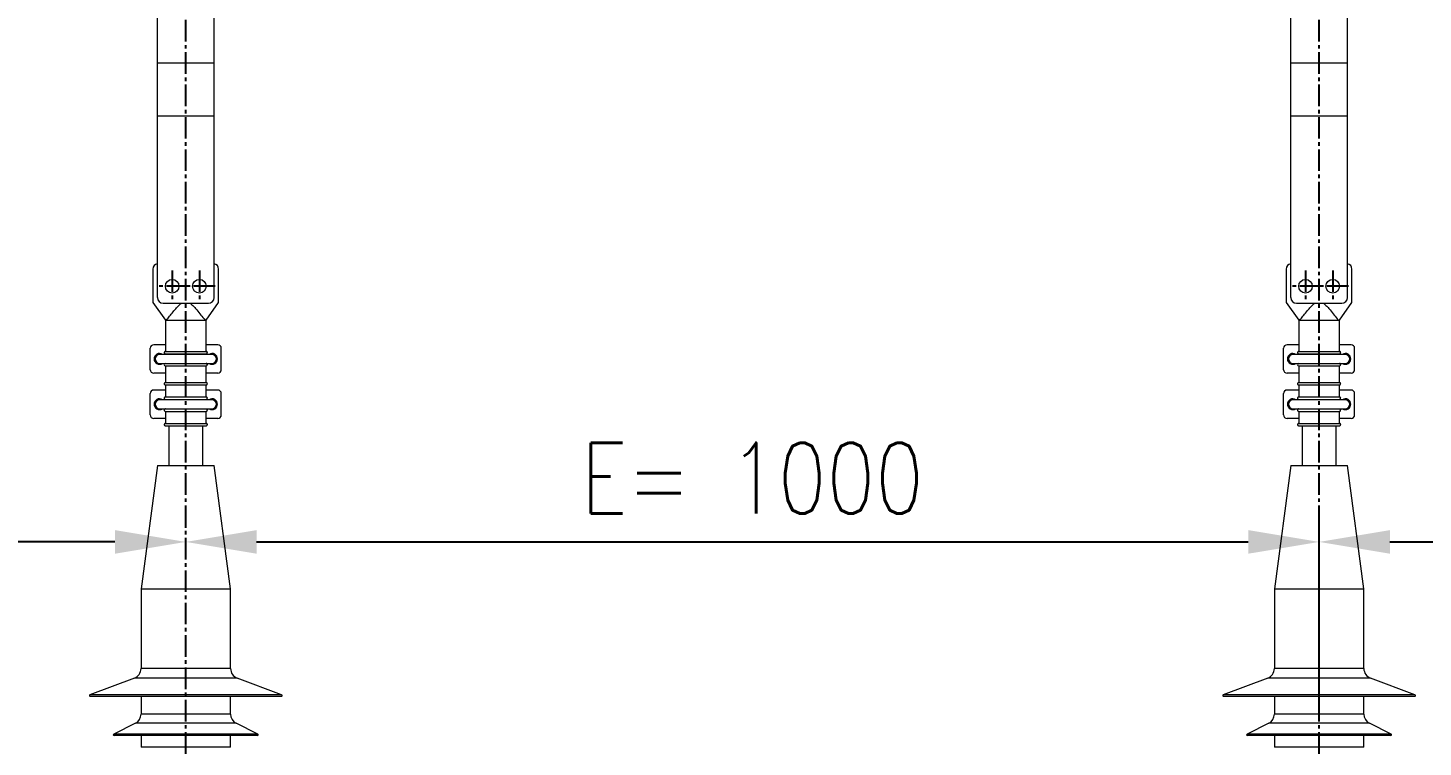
# Model space of a CAD drawing. Header units: millimetres. Extents: x 1587714 to 3094800, y -694377 to -413614.
# Drawn here: x 2026863 to 2028094, y -553559 to -552924 of the extents above; entities that cross this region are included whole.
import ezdxf

# ---------------------------------------------------------------- set-up
doc = ezdxf.new("R2010")
doc.units = ezdxf.units.MM
doc.linetypes.add('CENTER2', pattern=[28.575, 19.05, -3.175, 3.175, -3.175])
for name, color, linetype in [('0_EJES', 1, 'CENTER2'), ('M0_EQUIPOS', 7, 'Continuous'), ('M_DIM', 1, 'Continuous')]:
    doc.layers.add(name, color=color, linetype=linetype)
doc.styles.add('STYLE-MSF', font='simplex.shx', dxfattribs={"width": 0.8})
doc.dimstyles.new('DIM1-25', dxfattribs={"dimscale": 25, "dimtxt": 2.5, "dimasz": 2.5, "dimexe": 1.25, "dimexo": 0.5, "dimgap": 1, "dimtad": 1, "dimdec": 1, "dimtxsty": 'STYLE-MSF', "dimcen": 2.5, "dimclrd": 8, "dimclre": 8, "dimclrt": 3, "dimaunit": 1, "dimadec": 1, "dimazin": 2, "dimtfac": 1, "dimtdec": 1, "dimtmove": 0, "dimatfit": 3, "dimfxl": 1, "dimlwd": -1, "dimlwe": -1, "dimarcsym": 0})

# ---------------------------------------------------------------- blocks, each defined once
blk = doc.blocks.new('*D64')
at = {"layer": 'Defpoints', "color": 0}
for p in [(2027002.1, -553377.5), (2028002.1, -553377.5), (2028002.1, -553548.6)]:
    blk.add_point(p, dxfattribs=at)
at = {"layer": 'M_DIM', "color": 8}
for p, q in [((2027002.1, -553365), (2027002.1, -553346.2)), ((2028002.1, -553536.1), (2028002.1, -553346.2)), ((2027064.6, -553377.5), (2027939.6, -553377.5))]:
    blk.add_line(p, q, dxfattribs=at)
for points in [[(2027064.6, -553367.1), (2027064.6, -553387.9), (2027002.1, -553377.5)], [(2027939.6, -553367.1), (2027939.6, -553387.9), (2028002.1, -553377.5)]]:
    blk.add_solid(points, dxfattribs=at)
at = {"layer": 'M_DIM', "color": 3, "insert": (2027502.1, -553321.2), "char_height": 62.5, "attachment_point": 5, "style": 'STYLE-MSF'}
blk.add_mtext('E= 1000', dxfattribs=at)
blk = doc.blocks.new('*D65')
at = {"layer": 'Defpoints', "color": 0}
for p in [(2030082.1, -553377.5), (2030082.1, -553377.5), (2028002.1, -553548.6)]:
    blk.add_point(p, dxfattribs=at)
at = {"layer": 'M_DIM', "color": 8}
for p, q in [((2028002.1, -553536.1), (2028002.1, -553346.2)), ((2030082.1, -553365), (2030082.1, -553346.2)), ((2028064.6, -553377.5), (2030019.6, -553377.5))]:
    blk.add_line(p, q, dxfattribs=at)
for points in [[(2028064.6, -553367.1), (2028064.6, -553387.9), (2028002.1, -553377.5)], [(2030019.6, -553367.1), (2030019.6, -553387.9), (2030082.1, -553377.5)]]:
    blk.add_solid(points, dxfattribs=at)
at = {"layer": 'M_DIM', "color": 3, "insert": (2029375.7, -553321.2), "char_height": 62.5, "attachment_point": 5, "style": 'STYLE-MSF'}
blk.add_mtext('E= 2080', dxfattribs=at)
blk = doc.blocks.new('*D92')
at = {"layer": 'Defpoints', "color": 0}
for p in [(2025082.1, -553377.5), (2025082.1, -553377.5), (2027002.1, -553377.5)]:
    blk.add_point(p, dxfattribs=at)
at = {"layer": 'M_DIM', "color": 8}
for p, q in [((2025082.1, -553365), (2025082.1, -553346.2)), ((2027002.1, -553365), (2027002.1, -553346.2)), ((2026939.6, -553377.5), (2025144.6, -553377.5))]:
    blk.add_line(p, q, dxfattribs=at)
for points in [[(2025144.6, -553367.1), (2025144.6, -553387.9), (2025082.1, -553377.5)], [(2026939.6, -553367.1), (2026939.6, -553387.9), (2027002.1, -553377.5)]]:
    blk.add_solid(points, dxfattribs=at)
at = {"layer": 'M_DIM', "color": 3, "insert": (2026042.1, -553321.2), "char_height": 62.5, "attachment_point": 5, "style": 'STYLE-MSF'}
blk.add_mtext('D= 1920', dxfattribs=at)

msp = doc.modelspace()

# ---------------------------------------------------------------- linework, layer by layer
at = {"layer": '0_EJES'}
for p, q in [((2027002.082, -561136.8825), (2027002.082, -551102.9118)), ((2028002.082, -561136.8825), (2028002.082, -551102.9118)), ((2026990.0818, -553137.8644), (2026990.0818, -553165.8384)), ((2027014.0818, -553137.8644), (2027014.0818, -553165.8384)), ((2027990.0818, -553137.8644), (2027990.0818, -553165.8384)), ((2028014.0818, -553137.8644), (2028014.0818, -553165.8384)), ((2027004.0688, -553151.8514), (2026976.0948, -553151.8514)), ((2027028.0688, -553151.8514), (2027000.0948, -553151.8514)), ((2028004.0688, -553151.8514), (2027976.0948, -553151.8514)), ((2028028.0688, -553151.8514), (2028000.0948, -553151.8514))]:
    msp.add_line(p, q, dxfattribs=at)
at = {"layer": 'M0_EQUIPOS', "color": 40, "linetype": 'Continuous', "lineweight": 15}
for p, q in [((2026977.0816, -553161.8514), (2026977.0816, -552484.8514)), ((2027027.0818, -553161.8514), (2027027.0818, -552484.8514)), ((2027977.0816, -553161.8514), (2027977.0816, -552484.8514)), ((2028027.0818, -553161.8514), (2028027.0818, -552484.8514)), ((2026977.0816, -552954.8236), (2027027.0818, -552954.8236)), ((2027977.0816, -552954.8236), (2028027.0818, -552954.8236)), ((2027027.0818, -553001.7624), (2026977.0816, -553001.7624)), ((2026977.0816, -553161.8514), (2026977.0816, -553001.7624)), ((2027977.0816, -553161.8514), (2027977.0816, -553001.7624)), ((2028027.0818, -553001.7624), (2027977.0816, -553001.7624)), ((2026982.0817, -553166.8515), (2027022.0817, -553166.8515)), ((2027982.0817, -553166.8515), (2028022.0817, -553166.8515))]:
    msp.add_line(p, q, dxfattribs=at)
at = {"layer": 'M0_EQUIPOS', "color": 221, "linetype": 'Continuous', "lineweight": 15}
for p, q in [((2026973.0819, -553136.8514), (2026973.0819, -553166.1299)), ((2027031.082, -553166.1299), (2027031.082, -553136.8514)), ((2027973.0819, -553136.8514), (2027973.0819, -553166.1299)), ((2028031.082, -553166.1299), (2028031.082, -553136.8514)), ((2026973.0819, -553166.1299), (2026984.0902, -553181.8514)), ((2027020.0899, -553181.8514), (2027031.082, -553166.1299)), ((2027973.0819, -553166.1299), (2027984.0902, -553181.8514)), ((2028020.0899, -553181.8514), (2028031.082, -553166.1299)), ((2026984.0902, -553181.8514), (2026984.0902, -553196.9959)), ((2026984.0902, -553181.8514), (2026985.1201, -553181.8514)), ((2026985.1201, -553181.8514), (2027019.0438, -553181.8514)), ((2027019.0438, -553181.8514), (2027020.0899, -553181.8514)), ((2027020.0733, -553196.9959), (2027020.0733, -553181.8514)), ((2027984.0902, -553181.8514), (2027985.1201, -553181.8514)), ((2027984.0902, -553181.8514), (2027984.0902, -553196.9959)), ((2027985.1201, -553181.8514), (2028019.0438, -553181.8514)), ((2028019.0438, -553181.8514), (2028020.0899, -553181.8514)), ((2028020.0733, -553196.9959), (2028020.0733, -553181.8514)), ((2026984.0902, -553196.9959), (2026984.1178, -553196.9959)), ((2026984.1178, -553196.9959), (2026984.1178, -553209.3793)), ((2027020.0456, -553209.3793), (2027020.0456, -553196.9959)), ((2027020.0456, -553196.9959), (2027020.0733, -553196.9959)), ((2027984.0902, -553196.9959), (2027984.1178, -553196.9959)), ((2027984.1178, -553196.9959), (2027984.1178, -553209.3793)), ((2028020.0456, -553196.9959), (2028020.0733, -553196.9959)), ((2028020.0456, -553209.3793), (2028020.0456, -553196.9959)), ((2026970.7683, -553225.4958), (2026970.7683, -553206.4958)), ((2026984.1178, -553203.4959), (2026973.7681, -553203.4959)), ((2027025.082, -553211.9958), (2026979.082, -553211.9958)), ((2026984.1178, -553209.3793), (2027020.0456, -553209.3793)), ((2026984.1178, -553211.4959), (2027020.0456, -553211.4959)), ((2026984.1178, -553211.4959), (2026984.1178, -553211.9958)), ((2027030.3954, -553203.4959), (2027020.0456, -553203.4959)), ((2027020.0456, -553211.9958), (2027020.0456, -553211.4959)), ((2027033.3956, -553225.4958), (2027033.3956, -553206.4958)), ((2027970.7683, -553225.4958), (2027970.7683, -553206.4958)), ((2027984.1178, -553203.4959), (2027973.7681, -553203.4959)), ((2028025.082, -553211.9958), (2027979.082, -553211.9958)), ((2027984.1178, -553209.3793), (2028020.0456, -553209.3793)), ((2027984.1178, -553211.4959), (2027984.1178, -553211.9958)), ((2027984.1178, -553211.4959), (2028020.0456, -553211.4959)), ((2028030.3954, -553203.4959), (2028020.0456, -553203.4959)), ((2028020.0456, -553211.9958), (2028020.0456, -553211.4959)), ((2028033.3956, -553225.4958), (2028033.3956, -553206.4958)), ((2026975.0179, -553215.676), (2026974.8448, -553215.6624)), ((2026975.0179, -553216.3157), (2026974.8448, -553216.3293)), ((2026979.082, -553219.9959), (2027025.082, -553219.9959)), ((2026984.1178, -553222.0792), (2027020.0456, -553222.0792)), ((2026984.1178, -553222.0792), (2026984.1178, -553236.8959)), ((2027020.0456, -553236.8959), (2027020.0456, -553222.0792)), ((2027975.0179, -553215.676), (2027974.8448, -553215.6624)), ((2027975.0179, -553216.3157), (2027974.8448, -553216.3293)), ((2027979.082, -553219.9959), (2028025.082, -553219.9959)), ((2027984.1178, -553222.0792), (2027984.1178, -553236.8959)), ((2027984.1178, -553222.0792), (2028020.0456, -553222.0792)), ((2028020.0456, -553236.8959), (2028020.0456, -553222.0792)), ((2026984.1178, -553228.4958), (2026973.7681, -553228.4958)), ((2026984.1178, -553236.8959), (2027020.0456, -553236.8959)), ((2026984.1178, -553239.0125), (2027020.0456, -553239.0125)), ((2026984.1178, -553239.0125), (2026984.1178, -553249.5958)), ((2027030.3954, -553228.4958), (2027020.0456, -553228.4958)), ((2027020.0456, -553249.5958), (2027020.0456, -553239.0125)), ((2027984.1178, -553228.4958), (2027973.7681, -553228.4958)), ((2027984.1178, -553236.8959), (2028020.0456, -553236.8959)), ((2027984.1178, -553239.0125), (2027984.1178, -553249.5958)), ((2027984.1178, -553239.0125), (2028020.0456, -553239.0125)), ((2028030.3954, -553228.4958), (2028020.0456, -553228.4958)), ((2028020.0456, -553249.5958), (2028020.0456, -553239.0125)), ((2026970.7683, -553265.4958), (2026970.7683, -553246.4958)), ((2026984.1178, -553243.4958), (2026973.7681, -553243.4958)), ((2026984.1178, -553249.5958), (2027020.0456, -553249.5958)), ((2026984.1178, -553251.7125), (2027020.0456, -553251.7125)), ((2026984.1178, -553251.7125), (2026984.1178, -553251.9959)), ((2027030.3954, -553243.4958), (2027020.0456, -553243.4958)), ((2027020.0456, -553251.9959), (2027020.0456, -553251.7125)), ((2027033.3956, -553265.4958), (2027033.3956, -553246.4958)), ((2027970.7683, -553265.4958), (2027970.7683, -553246.4958)), ((2027984.1178, -553243.4958), (2027973.7681, -553243.4958)), ((2027984.1178, -553249.5958), (2028020.0456, -553249.5958)), ((2027984.1178, -553251.7125), (2027984.1178, -553251.9959)), ((2027984.1178, -553251.7125), (2028020.0456, -553251.7125)), ((2028030.3954, -553243.4958), (2028020.0456, -553243.4958)), ((2028020.0456, -553251.9959), (2028020.0456, -553251.7125)), ((2028033.3956, -553265.4958), (2028033.3956, -553246.4958)), ((2026975.0179, -553255.676), (2026974.8448, -553255.6624)), ((2026975.0179, -553256.3157), (2026974.8448, -553256.3293)), ((2027025.082, -553251.9959), (2026979.082, -553251.9959)), ((2026979.082, -553259.9958), (2027025.082, -553259.9958)), ((2026984.1178, -553259.9958), (2026984.1178, -553260.1792)), ((2026984.1178, -553260.1792), (2027020.0456, -553260.1792)), ((2026984.1178, -553262.2958), (2027020.0456, -553262.2958)), ((2026984.1178, -553262.2958), (2026984.1178, -553272.8792)), ((2027020.0456, -553260.1792), (2027020.0456, -553259.9958)), ((2027020.0456, -553272.8792), (2027020.0456, -553262.2958)), ((2027975.0179, -553255.676), (2027974.8448, -553255.6624)), ((2027975.0179, -553256.3157), (2027974.8448, -553256.3293)), ((2028025.082, -553251.9959), (2027979.082, -553251.9959)), ((2027979.082, -553259.9958), (2028025.082, -553259.9958)), ((2027984.1178, -553259.9958), (2027984.1178, -553260.1792)), ((2027984.1178, -553260.1792), (2028020.0456, -553260.1792)), ((2027984.1178, -553262.2958), (2027984.1178, -553272.8792)), ((2027984.1178, -553262.2958), (2028020.0456, -553262.2958)), ((2028020.0456, -553260.1792), (2028020.0456, -553259.9958)), ((2028020.0456, -553272.8792), (2028020.0456, -553262.2958)), ((2026984.1178, -553268.4959), (2026973.7681, -553268.4959)), ((2026984.1178, -553272.8792), (2027020.0456, -553272.8792)), ((2026984.1178, -553274.9959), (2027020.0456, -553274.9959)), ((2026987.0818, -553274.9959), (2026987.0818, -553309.9958)), ((2027017.0821, -553309.9958), (2027017.0821, -553274.9959)), ((2027030.3954, -553268.4959), (2027020.0456, -553268.4959)), ((2027984.1178, -553268.4959), (2027973.7681, -553268.4959)), ((2027984.1178, -553272.8792), (2028020.0456, -553272.8792)), ((2027984.1178, -553274.9959), (2028020.0456, -553274.9959)), ((2027987.0818, -553274.9959), (2027987.0818, -553309.9958)), ((2028017.0821, -553309.9958), (2028017.0821, -553274.9959)), ((2028030.3954, -553268.4959), (2028020.0456, -553268.4959)), ((2026977.0816, -553309.9958), (2026962.582, -553418.9959)), ((2026977.0816, -553309.9958), (2027027.0818, -553309.9958)), ((2027041.582, -553418.9959), (2027027.0818, -553309.9958)), ((2027977.0816, -553309.9958), (2027962.582, -553418.9959)), ((2027977.0816, -553309.9958), (2028027.0818, -553309.9958)), ((2028041.582, -553418.9959), (2028027.0818, -553309.9958)), ((2026962.582, -553418.9959), (2026962.582, -553488.9958)), ((2026962.582, -553418.9959), (2027041.582, -553418.9959)), ((2027041.582, -553488.9958), (2027041.582, -553418.9959)), ((2027962.582, -553418.9959), (2028041.582, -553418.9959)), ((2027962.582, -553418.9959), (2027962.582, -553488.9958)), ((2028041.582, -553488.9958), (2028041.582, -553418.9959)), ((2026956.7669, -553497.7125), (2026917.4913, -553512.5642)), ((2027047.397, -553497.7125), (2026956.7669, -553497.7125)), ((2026962.582, -553488.9958), (2027041.582, -553488.9958)), ((2026962.5834, -553488.9958), (2026962.5834, -553489.2943)), ((2027041.58, -553489.2943), (2026962.5834, -553489.2943)), ((2027041.58, -553489.2943), (2027041.58, -553488.9958)), ((2027086.6722, -553512.5642), (2027047.397, -553497.7125)), ((2027956.7669, -553497.7125), (2027917.4913, -553512.5642)), ((2028047.397, -553497.7125), (2027956.7669, -553497.7125)), ((2027962.582, -553488.9958), (2028041.582, -553488.9958)), ((2027962.5834, -553488.9958), (2027962.5834, -553489.2943)), ((2028041.58, -553489.2943), (2027962.5834, -553489.2943)), ((2028041.58, -553489.2943), (2028041.58, -553488.9958)), ((2028086.6722, -553512.5642), (2028047.397, -553497.7125)), ((2027086.6722, -553512.5642), (2026917.4913, -553512.5642)), ((2027086.4423, -553513.8222), (2026917.7211, -553513.8222)), ((2026962.582, -553513.8222), (2026962.582, -553529.5137)), ((2027041.582, -553529.5137), (2027041.582, -553513.8222)), ((2028086.6722, -553512.5642), (2027917.4913, -553512.5642)), ((2028086.4423, -553513.8222), (2027917.7211, -553513.8222)), ((2027962.582, -553513.8222), (2027962.582, -553529.5137)), ((2028041.582, -553529.5137), (2028041.582, -553513.8222)), ((2027041.582, -553529.5137), (2026962.582, -553529.5137)), ((2028041.582, -553529.5137), (2027962.582, -553529.5137)), ((2026957.5919, -553537.5709), (2026938.4659, -553547.0903)), ((2027065.6975, -553547.0903), (2026938.4659, -553547.0903)), ((2027046.5716, -553537.5709), (2026957.5919, -553537.5709)), ((2027065.6975, -553547.0903), (2027046.5716, -553537.5709)), ((2027957.5919, -553537.5709), (2027938.4659, -553547.0903)), ((2028065.6975, -553547.0903), (2027938.4659, -553547.0903)), ((2028046.5716, -553537.5709), (2027957.5919, -553537.5709)), ((2028065.6975, -553547.0903), (2028046.5716, -553537.5709)), ((2027065.4081, -553548.3222), (2026938.7554, -553548.3222)), ((2026962.582, -553548.3222), (2026962.582, -553558.5734)), ((2027041.582, -553558.5734), (2026962.582, -553558.5734)), ((2027041.582, -553558.5734), (2027041.582, -553548.3222)), ((2028065.4081, -553548.3222), (2027938.7554, -553548.3222)), ((2027962.582, -553548.3222), (2027962.582, -553558.5734)), ((2028041.582, -553558.5734), (2027962.582, -553558.5734)), ((2028041.582, -553558.5734), (2028041.582, -553548.3222))]:
    msp.add_line(p, q, dxfattribs=at)
at = {"layer": 'M0_EQUIPOS', "color": 221, "linetype": 'Continuous', "lineweight": 15, "flags": 128}
for points in [[(2026975.0818, -553215.9958), (2026975.1819, -553215.1058), (2026975.6177, -553213.9958)], [(2027975.0818, -553215.9958), (2027975.1819, -553215.1058), (2027975.6177, -553213.9958)], [(2026975.0818, -553255.9959), (2026975.1819, -553255.1057), (2026975.6177, -553253.9958)], [(2027975.0818, -553255.9959), (2027975.1819, -553255.1057), (2027975.6177, -553253.9958)]]:
    msp.add_lwpolyline(points, dxfattribs=at)
at = {"layer": 'M0_EQUIPOS', "color": 40, "linetype": 'Continuous', "lineweight": 15}
for centre in [(2026990.0818, -553151.8514), (2027014.0818, -553151.8514), (2027990.0818, -553151.8514), (2028014.0818, -553151.8514)]:
    msp.add_circle(centre, 6, dxfattribs=at)
at = {"layer": 'M0_EQUIPOS', "color": 221, "linetype": 'Continuous', "lineweight": 15}
for centre, radius, start, end in [((2026978.0818, -553136.8514), 5, 101.536959, 180), ((2027026.0818, -553136.8514), 5, 0, 78.463041), ((2027978.0818, -553136.8514), 5, 101.536959, 180), ((2028026.0818, -553136.8514), 5, 0, 78.463041), ((2026973.7681, -553206.4958), 3, 90, 180), ((2026978.8507, -553215.9958), 4.75, 57.3631025, 180), ((2026979.0818, -553215.9958), 4.25, 70.2500772, 180), ((2026979.0818, -553215.9958), 4.0767, 78.8682305, 175.5), ((2026979.0818, -553215.9958), 4, 90, 180), ((2026979.0818, -553215.9958), 4, 90, 150), ((2027025.313, -553215.9958), 4.75, 0, 122.6368975), ((2027025.0818, -553215.9958), 4.25, 0, 109.7499228), ((2027025.0818, -553215.9958), 4.0767, 258.8682305, 101.1317695), ((2027025.0818, -553215.9958), 4, 0, 90), ((2027030.3955, -553206.4958), 3, 0, 90), ((2027973.7681, -553206.4958), 3, 90, 180), ((2027978.8507, -553215.9958), 4.75, 57.3631025, 180), ((2027979.0818, -553215.9958), 4.25, 70.2500772, 180), ((2027979.0818, -553215.9958), 4.0767, 78.8682305, 175.5), ((2027979.0818, -553215.9958), 4, 90, 180), ((2027979.0818, -553215.9958), 4, 90, 150), ((2028025.313, -553215.9958), 4.75, 0, 122.6368975), ((2028025.0818, -553215.9958), 4.25, 0, 109.7499228), ((2028025.0818, -553215.9958), 4.0767, 258.8682305, 101.1317695), ((2028025.0818, -553215.9958), 4, 0, 90), ((2028030.3955, -553206.4958), 3, 0, 90), ((2026973.7681, -553225.4958), 3, 180, 270), ((2026978.8507, -553215.9958), 4.75, 180, 302.6368975), ((2026979.0818, -553215.9958), 4.25, 180, 289.7499228), ((2026979.0818, -553215.9958), 4.0767, 184.5, 281.1317695), ((2026979.0818, -553215.9958), 4, 180, 270), ((2026984.1147, -553221.0231), 1.056, 103.4072138, 270.1676566), ((2027025.313, -553215.9958), 4.75, 237.3631025, 0), ((2027025.0818, -553215.9958), 4.25, 250.2500772, 0), ((2027025.0818, -553215.9958), 4, 270, 0), ((2027030.3955, -553225.4958), 3, 270, 0), ((2027973.7681, -553225.4958), 3, 180, 270), ((2027978.8507, -553215.9958), 4.75, 180, 302.6368975), ((2027979.0818, -553215.9958), 4.25, 180, 289.7499228), ((2027979.0818, -553215.9958), 4.0767, 184.5, 281.1317695), ((2027979.0818, -553215.9958), 4, 180, 270), ((2027984.1147, -553221.0231), 1.056, 103.4072138, 270.1676566), ((2028025.313, -553215.9958), 4.75, 237.3631025, 0), ((2028025.0818, -553215.9958), 4.25, 250.2500772, 0), ((2028025.0818, -553215.9958), 4, 270, 0), ((2028030.3955, -553225.4958), 3, 270, 0), ((2026973.7681, -553246.4958), 3, 90, 180), ((2026978.8507, -553255.9958), 4.75, 57.3631025, 180), ((2027025.313, -553255.9958), 4.75, 0, 122.6368975), ((2027030.3955, -553246.4958), 3, 0, 90), ((2027973.7681, -553246.4958), 3, 90, 180), ((2027978.8507, -553255.9958), 4.75, 57.3631025, 180), ((2028025.313, -553255.9958), 4.75, 0, 122.6368975), ((2028030.3955, -553246.4958), 3, 0, 90), ((2026978.8507, -553255.9958), 4.75, 180, 302.6368975), ((2026979.0818, -553255.9958), 4.25, 70.2500772, 180), ((2026979.0818, -553255.9958), 4.25, 180, 289.7499228), ((2026979.0818, -553255.9958), 4.0767, 78.8682305, 175.5), ((2026979.0818, -553255.9958), 4.0767, 184.5, 281.1317695), ((2026979.0818, -553255.9958), 4, 90, 180), ((2026979.0818, -553255.9958), 4, 180, 270), ((2026979.0818, -553255.9958), 4, 90, 150), ((2027025.313, -553255.9958), 4.75, 237.3631025, 0), ((2027025.0818, -553255.9958), 4.25, 0, 109.7499228), ((2027025.0818, -553255.9958), 4.25, 250.2500772, 0), ((2027025.0818, -553255.9958), 4.0767, 258.8682305, 101.1317695), ((2027025.0818, -553255.9958), 4, 0, 90), ((2027025.0818, -553255.9958), 4, 270, 0), ((2027978.8507, -553255.9958), 4.75, 180, 302.6368975), ((2027979.0818, -553255.9958), 4.25, 70.2500772, 180), ((2027979.0818, -553255.9958), 4.25, 180, 289.7499228), ((2027979.0818, -553255.9958), 4.0767, 78.8682305, 175.5), ((2027979.0818, -553255.9958), 4.0767, 184.5, 281.1317695), ((2027979.0818, -553255.9958), 4, 90, 180), ((2027979.0818, -553255.9958), 4, 180, 270), ((2027979.0818, -553255.9958), 4, 90, 150), ((2028025.313, -553255.9958), 4.75, 237.3631025, 0), ((2028025.0818, -553255.9958), 4.25, 0, 109.7499228), ((2028025.0818, -553255.9958), 4.25, 250.2500772, 0), ((2028025.0818, -553255.9958), 4.0767, 258.8682305, 101.1317695), ((2028025.0818, -553255.9958), 4, 0, 90), ((2028025.0818, -553255.9958), 4, 270, 0), ((2026973.7681, -553265.4958), 3, 180, 270), ((2027030.3955, -553265.4958), 3, 270, 0), ((2027973.7681, -553265.4958), 3, 180, 270), ((2028030.3955, -553265.4958), 3, 270, 0), ((2026953.5834, -553489.2943), 9, 290.7137157, 0), ((2027050.5802, -553489.2943), 9, 180, 249.2862843), ((2027953.5834, -553489.2943), 9, 290.7137157, 0), ((2028050.5802, -553489.2943), 9, 180, 249.2862843), ((2026917.7212, -553513.1722), 0.65, 110.7137157, 270), ((2027086.4424, -553513.1722), 0.65, 270, 69.2862843), ((2027917.7212, -553513.1722), 0.65, 110.7137157, 270), ((2028086.4424, -553513.1722), 0.65, 270, 69.2862843), ((2026953.5818, -553529.5137), 9, 296.4602921, 0), ((2027050.5818, -553529.5137), 9, 180, 243.5397079), ((2027953.5818, -553529.5137), 9, 296.4602921, 0), ((2028050.5818, -553529.5137), 9, 180, 243.5397079), ((2026938.7556, -553547.6722), 0.65, 116.4602921, 270), ((2027065.4081, -553547.6722), 0.65, 270, 63.5397079), ((2027938.7556, -553547.6722), 0.65, 116.4602921, 270), ((2028065.4081, -553547.6722), 0.65, 270, 63.5397079)]:
    msp.add_arc(centre, radius, start, end, dxfattribs=at)
at = {"layer": 'M0_EQUIPOS', "color": 40, "linetype": 'Continuous', "lineweight": 15}
for centre, start, end in [((2026982.0818, -553161.8514), 180, 270), ((2027022.0818, -553161.8514), 270, 0), ((2027982.0818, -553161.8514), 180, 270), ((2028022.0818, -553161.8514), 270, 0)]:
    msp.add_arc(centre, 5, start, end, dxfattribs=at)
at = {"layer": 'M0_EQUIPOS', "color": 221, "linetype": 'Continuous', "lineweight": 15}
for points, knots in [([(2026985.1201, -553181.8514), (2026986.0126, -553180.7072), (2026987.9066, -553178.279), (2026990.7882, -553174.5485), (2026993.957, -553170.8614), (2026996.436, -553168.1339), (2026998.1356, -553167.0588), (2026998.4635, -553166.8515)], [0, 0, 0, 0, 0.21610322, 0.45860161, 0.700999875, 0.942320676, 1, 1, 1, 1]), ([(2027005.7667, -553166.8515), (2027006.1186, -553167.0968), (2027007.456, -553168.0293), (2027009.4225, -553170.0923), (2027013.5679, -553174.7827), (2027016.6743, -553178.7927), (2027019.0438, -553181.8514)], [0, 0, 0, 0, 0.063994505, 0.24321106, 0.422723274, 1, 1, 1, 1]), ([(2027985.1201, -553181.8514), (2027986.0126, -553180.7072), (2027987.9066, -553178.279), (2027990.7882, -553174.5485), (2027993.957, -553170.8614), (2027996.436, -553168.1339), (2027998.1356, -553167.0588), (2027998.4635, -553166.8515)], [0, 0, 0, 0, 0.21610322, 0.45860161, 0.700999875, 0.942320676, 1, 1, 1, 1]), ([(2028005.7667, -553166.8515), (2028006.1186, -553167.0968), (2028007.456, -553168.0293), (2028009.4225, -553170.0923), (2028013.5679, -553174.7827), (2028016.6743, -553178.7927), (2028019.0438, -553181.8514)], [0, 0, 0, 0, 0.063994505, 0.24321106, 0.422723274, 1, 1, 1, 1]), ([(2026984.1178, -553209.3793), (2026984.0235, -553209.3867), (2026983.8099, -553209.4035), (2026983.5031, -553209.5517), (2026983.2437, -553209.8039), (2026983.0827, -553210.129), (2026983.039, -553210.4884), (2026983.1169, -553210.8416), (2026983.3069, -553211.1499), (2026983.5881, -553211.3764), (2026983.8753, -553211.4831), (2026984.0559, -553211.4926), (2026984.1178, -553211.4959)], [0, 0, 0, 0, 0.085263649, 0.19292598, 0.300415542, 0.40780323, 0.515011031, 0.62217421, 0.729329256, 0.836584813, 0.943928118, 1, 1, 1, 1]), ([(2027020.0456, -553211.4959), (2027020.1395, -553211.4886), (2027020.3525, -553211.4719), (2027020.6589, -553211.3244), (2027020.9188, -553211.0728), (2027021.0801, -553210.7478), (2027021.1252, -553210.3886), (2027021.0568, -553210.0794), (2027020.911, -553209.8027), (2027020.6919, -553209.5747), (2027020.3795, -553209.4089), (2027020.1531, -553209.3888), (2027020.0456, -553209.3793)], [0, 0, 0, 0, 0.084795795, 0.192356055, 0.299834471, 0.40717934, 0.514396152, 0.621537492, 0.688317679, 0.795715022, 0.903031478, 1, 1, 1, 1]), ([(2027984.1178, -553209.3793), (2027984.0235, -553209.3867), (2027983.8099, -553209.4035), (2027983.5031, -553209.5517), (2027983.2437, -553209.8039), (2027983.0827, -553210.129), (2027983.039, -553210.4884), (2027983.1169, -553210.8416), (2027983.3069, -553211.1499), (2027983.5881, -553211.3764), (2027983.8753, -553211.4831), (2027984.0559, -553211.4926), (2027984.1178, -553211.4959)], [0, 0, 0, 0, 0.085263649, 0.19292598, 0.300415542, 0.40780323, 0.515011031, 0.62217421, 0.729329256, 0.836584813, 0.943928118, 1, 1, 1, 1]), ([(2028020.0456, -553211.4959), (2028020.1395, -553211.4886), (2028020.3525, -553211.4719), (2028020.6589, -553211.3244), (2028020.9188, -553211.0728), (2028021.0801, -553210.7478), (2028021.1252, -553210.3886), (2028021.0568, -553210.0794), (2028020.911, -553209.8027), (2028020.6919, -553209.5747), (2028020.3795, -553209.4089), (2028020.1531, -553209.3888), (2028020.0456, -553209.3793)], [0, 0, 0, 0, 0.084795795, 0.192356055, 0.299834471, 0.40717934, 0.514396152, 0.621537492, 0.688317679, 0.795715022, 0.903031478, 1, 1, 1, 1]), ([(2027020.0456, -553222.0792), (2027020.1395, -553222.0718), (2027020.3525, -553222.0551), (2027020.6589, -553221.9076), (2027020.9188, -553221.6561), (2027021.0801, -553221.3311), (2027021.1252, -553220.9719), (2027021.0568, -553220.6626), (2027020.911, -553220.3859), (2027020.6919, -553220.158), (2027020.3795, -553219.9921), (2027020.1531, -553219.972), (2027020.0456, -553219.9625)], [0, 0, 0, 0, 0.0847978363, 0.1923576673, 0.2998231039, 0.4071836555, 0.5143821864, 0.6215230995, 0.6883189224, 0.7957158369, 0.9030318646, 1, 1, 1, 1]), ([(2028020.0456, -553222.0792), (2028020.1395, -553222.0718), (2028020.3525, -553222.0551), (2028020.6589, -553221.9076), (2028020.9188, -553221.6561), (2028021.0801, -553221.3311), (2028021.1252, -553220.9719), (2028021.0568, -553220.6626), (2028020.911, -553220.3859), (2028020.6919, -553220.158), (2028020.3795, -553219.9921), (2028020.1531, -553219.972), (2028020.0456, -553219.9625)], [0, 0, 0, 0, 0.0847978363, 0.1923576673, 0.2998231039, 0.4071836555, 0.5143821864, 0.6215230995, 0.6883189224, 0.7957158369, 0.9030318646, 1, 1, 1, 1]), ([(2026984.1178, -553236.8959), (2026984.0235, -553236.9033), (2026983.8099, -553236.9202), (2026983.5031, -553237.0684), (2026983.2437, -553237.3205), (2026983.0827, -553237.6457), (2026983.039, -553238.0051), (2026983.1169, -553238.3583), (2026983.3069, -553238.6665), (2026983.5881, -553238.8931), (2026983.8753, -553238.9997), (2026984.0559, -553239.0093), (2026984.1178, -553239.0125)], [0, 0, 0, 0, 0.0852633466, 0.1929252954, 0.300401899, 0.4078053321, 0.5150127523, 0.6221755511, 0.7293302167, 0.8365853932, 0.9439283175, 1, 1, 1, 1]), ([(2027020.0456, -553239.0125), (2027020.1395, -553239.0052), (2027020.3525, -553238.9886), (2027020.6589, -553238.841), (2027020.9188, -553238.5895), (2027021.0801, -553238.2645), (2027021.1252, -553237.9053), (2027021.0568, -553237.596), (2027020.911, -553237.3194), (2027020.6919, -553237.0914), (2027020.3795, -553236.9255), (2027020.1531, -553236.9055), (2027020.0456, -553236.8959)], [0, 0, 0, 0, 0.084796365, 0.192364917, 0.299831505, 0.407193207, 0.514392886, 0.621534947, 0.688315583, 0.795713648, 0.903030826, 1, 1, 1, 1]), ([(2027984.1178, -553236.8959), (2027984.0235, -553236.9033), (2027983.8099, -553236.9202), (2027983.5031, -553237.0684), (2027983.2437, -553237.3205), (2027983.0827, -553237.6457), (2027983.039, -553238.0051), (2027983.1169, -553238.3583), (2027983.3069, -553238.6665), (2027983.5881, -553238.8931), (2027983.8753, -553238.9997), (2027984.0559, -553239.0093), (2027984.1178, -553239.0125)], [0, 0, 0, 0, 0.0852633466, 0.1929252954, 0.300401899, 0.4078053321, 0.5150127523, 0.6221755511, 0.7293302167, 0.8365853932, 0.9439283175, 1, 1, 1, 1]), ([(2028020.0456, -553239.0125), (2028020.1395, -553239.0052), (2028020.3525, -553238.9886), (2028020.6589, -553238.841), (2028020.9188, -553238.5895), (2028021.0801, -553238.2645), (2028021.1252, -553237.9053), (2028021.0568, -553237.596), (2028020.911, -553237.3194), (2028020.6919, -553237.0914), (2028020.3795, -553236.9255), (2028020.1531, -553236.9055), (2028020.0456, -553236.8959)], [0, 0, 0, 0, 0.084796365, 0.192364917, 0.299831505, 0.407193207, 0.514392886, 0.621534947, 0.688315583, 0.795713648, 0.903030826, 1, 1, 1, 1]), ([(2026984.1178, -553249.5958), (2026984.0235, -553249.6033), (2026983.8099, -553249.6201), (2026983.5031, -553249.7684), (2026983.2437, -553250.0205), (2026983.0827, -553250.3456), (2026983.039, -553250.705), (2026983.1169, -553251.0583), (2026983.3069, -553251.3665), (2026983.5882, -553251.593), (2026983.8753, -553251.6997), (2026984.0559, -553251.7092), (2026984.1178, -553251.7125)], [0, 0, 0, 0, 0.0852658405, 0.1929279101, 0.3004046341, 0.407792061, 0.5150174645, 0.6221803834, 0.7293351691, 0.8365791422, 0.9439282547, 1, 1, 1, 1]), ([(2027020.0456, -553251.7125), (2027020.1395, -553251.7052), (2027020.3525, -553251.6886), (2027020.6589, -553251.5409), (2027020.9188, -553251.2894), (2027021.0801, -553250.9644), (2027021.1252, -553250.6052), (2027021.0568, -553250.296), (2027020.911, -553250.0193), (2027020.6919, -553249.7914), (2027020.3796, -553249.6254), (2027020.1531, -553249.6053), (2027020.0456, -553249.5958)], [0, 0, 0, 0, 0.084795671, 0.192363343, 0.299829051, 0.407189874, 0.514388675, 0.621529859, 0.688309949, 0.795707134, 0.90303162, 1, 1, 1, 1]), ([(2027984.1178, -553249.5958), (2027984.0235, -553249.6033), (2027983.8099, -553249.6201), (2027983.5031, -553249.7684), (2027983.2437, -553250.0205), (2027983.0827, -553250.3456), (2027983.039, -553250.705), (2027983.1169, -553251.0583), (2027983.3069, -553251.3665), (2027983.5882, -553251.593), (2027983.8753, -553251.6997), (2027984.0559, -553251.7092), (2027984.1178, -553251.7125)], [0, 0, 0, 0, 0.0852658405, 0.1929279101, 0.3004046341, 0.407792061, 0.5150174645, 0.6221803834, 0.7293351691, 0.8365791422, 0.9439282547, 1, 1, 1, 1]), ([(2028020.0456, -553251.7125), (2028020.1395, -553251.7052), (2028020.3525, -553251.6886), (2028020.6589, -553251.5409), (2028020.9188, -553251.2894), (2028021.0801, -553250.9644), (2028021.1252, -553250.6052), (2028021.0568, -553250.296), (2028020.911, -553250.0193), (2028020.6919, -553249.7914), (2028020.3796, -553249.6254), (2028020.1531, -553249.6053), (2028020.0456, -553249.5958)], [0, 0, 0, 0, 0.084795671, 0.192363343, 0.299829051, 0.407189874, 0.514388675, 0.621529859, 0.688309949, 0.795707134, 0.90303162, 1, 1, 1, 1]), ([(2026984.1178, -553260.1792), (2026984.0235, -553260.1867), (2026983.8099, -553260.2035), (2026983.5031, -553260.3517), (2026983.2437, -553260.6038), (2026983.0827, -553260.9289), (2026983.039, -553261.2884), (2026983.1169, -553261.6416), (2026983.3069, -553261.9499), (2026983.5882, -553262.1763), (2026983.8753, -553262.283), (2026984.0559, -553262.2926), (2026984.1178, -553262.2958)], [0, 0, 0, 0, 0.0852636467, 0.1929259745, 0.3004029563, 0.4077906408, 0.5150163013, 0.6221794773, 0.72933452, 0.8365787502, 0.9439281202, 1, 1, 1, 1]), ([(2027020.0456, -553262.2958), (2027020.1395, -553262.2885), (2027020.3525, -553262.2719), (2027020.6589, -553262.1243), (2027020.9188, -553261.8728), (2027021.0801, -553261.5478), (2027021.1252, -553261.1886), (2027021.0568, -553260.8793), (2027020.911, -553260.6027), (2027020.6919, -553260.3747), (2027020.3795, -553260.2088), (2027020.1531, -553260.1888), (2027020.0456, -553260.1792)], [0, 0, 0, 0, 0.084796365, 0.192364917, 0.299831505, 0.407193207, 0.514392886, 0.621534947, 0.688315583, 0.795713648, 0.903030826, 1, 1, 1, 1]), ([(2027984.1178, -553260.1792), (2027984.0235, -553260.1867), (2027983.8099, -553260.2035), (2027983.5031, -553260.3517), (2027983.2437, -553260.6038), (2027983.0827, -553260.9289), (2027983.039, -553261.2884), (2027983.1169, -553261.6416), (2027983.3069, -553261.9499), (2027983.5882, -553262.1763), (2027983.8753, -553262.283), (2027984.0559, -553262.2926), (2027984.1178, -553262.2958)], [0, 0, 0, 0, 0.0852636467, 0.1929259745, 0.3004029563, 0.4077906408, 0.5150163013, 0.6221794773, 0.72933452, 0.8365787502, 0.9439281202, 1, 1, 1, 1]), ([(2028020.0456, -553262.2958), (2028020.1395, -553262.2885), (2028020.3525, -553262.2719), (2028020.6589, -553262.1243), (2028020.9188, -553261.8728), (2028021.0801, -553261.5478), (2028021.1252, -553261.1886), (2028021.0568, -553260.8793), (2028020.911, -553260.6027), (2028020.6919, -553260.3747), (2028020.3795, -553260.2088), (2028020.1531, -553260.1888), (2028020.0456, -553260.1792)], [0, 0, 0, 0, 0.084796365, 0.192364917, 0.299831505, 0.407193207, 0.514392886, 0.621534947, 0.688315583, 0.795713648, 0.903030826, 1, 1, 1, 1]), ([(2026984.1178, -553272.8792), (2026984.0235, -553272.8866), (2026983.8099, -553272.9035), (2026983.5031, -553273.0517), (2026983.2437, -553273.3038), (2026983.0827, -553273.629), (2026983.039, -553273.9884), (2026983.1168, -553274.3416), (2026983.3069, -553274.6498), (2026983.5881, -553274.8763), (2026983.8753, -553274.9831), (2026984.0559, -553274.9926), (2026984.1178, -553274.9959)], [0, 0, 0, 0, 0.0852657556, 0.1929201248, 0.3004093184, 0.4077966385, 0.5150219352, 0.6221847475, 0.7293241148, 0.8365793048, 0.9439283105, 1, 1, 1, 1]), ([(2027020.0456, -553274.9959), (2027020.1395, -553274.9885), (2027020.3525, -553274.9719), (2027020.6589, -553274.8243), (2027020.9188, -553274.5728), (2027021.0801, -553274.2478), (2027021.1252, -553273.8886), (2027021.0568, -553273.5793), (2027020.911, -553273.3026), (2027020.6919, -553273.0747), (2027020.3795, -553272.9088), (2027020.1531, -553272.8887), (2027020.0456, -553272.8792)], [0, 0, 0, 0, 0.0847978363, 0.1923576673, 0.2998231039, 0.4071836555, 0.5143821864, 0.6215230995, 0.6883189224, 0.7957158369, 0.9030318646, 1, 1, 1, 1]), ([(2027984.1178, -553272.8792), (2027984.0235, -553272.8866), (2027983.8099, -553272.9035), (2027983.5031, -553273.0517), (2027983.2437, -553273.3038), (2027983.0827, -553273.629), (2027983.039, -553273.9884), (2027983.1168, -553274.3416), (2027983.3069, -553274.6498), (2027983.5881, -553274.8763), (2027983.8753, -553274.9831), (2027984.0559, -553274.9926), (2027984.1178, -553274.9959)], [0, 0, 0, 0, 0.0852657556, 0.1929201248, 0.3004093184, 0.4077966385, 0.5150219352, 0.6221847475, 0.7293241148, 0.8365793048, 0.9439283105, 1, 1, 1, 1]), ([(2028020.0456, -553274.9959), (2028020.1395, -553274.9885), (2028020.3525, -553274.9719), (2028020.6589, -553274.8243), (2028020.9188, -553274.5728), (2028021.0801, -553274.2478), (2028021.1252, -553273.8886), (2028021.0568, -553273.5793), (2028020.911, -553273.3026), (2028020.6919, -553273.0747), (2028020.3795, -553272.9088), (2028020.1531, -553272.8887), (2028020.0456, -553272.8792)], [0, 0, 0, 0, 0.0847978363, 0.1923576673, 0.2998231039, 0.4071836555, 0.5143821864, 0.6215230995, 0.6883189224, 0.7957158369, 0.9030318646, 1, 1, 1, 1])]:
    msp.add_open_spline(points, degree=3, knots=knots, dxfattribs=at)

# ---------------------------------------------------------------- dimensions: what is measured, and where the dimension line sits
at = {"layer": 'M_DIM'}
dim = msp.add_linear_dim(base=(2025082.082, -553377.4761), p1=(2027002.082, -553377.4761), p2=(2025082.082, -553377.4761), text='D= <>', dimstyle='DIM1-25', dxfattribs=at)
dim.commit()
dim.dimension.update_dxf_attribs({"geometry": '*D92', "text_midpoint": (2026042.082, -553321.2261)})
for base, p1, p2, picture, middle in [((2028002.082, -553377.4761), (2027002.082, -553377.4761), (2028002.082, -553548.6248), '*D64', (2027502.082, -553377.4761)), ((2030082.082, -553377.4761), (2028002.082, -553548.6248), (2030082.082, -553377.4761), '*D65', (2029375.6919, -553377.4761))]:
    dim = msp.add_linear_dim(base=base, p1=p1, p2=p2, text='E= <>', dimstyle='DIM1-25', dxfattribs=at)
    dim.commit()
    dim.dimension.update_dxf_attribs({"geometry": picture, "text_midpoint": middle, "dimtype": 160})

doc.saveas('drawing.dxf')
